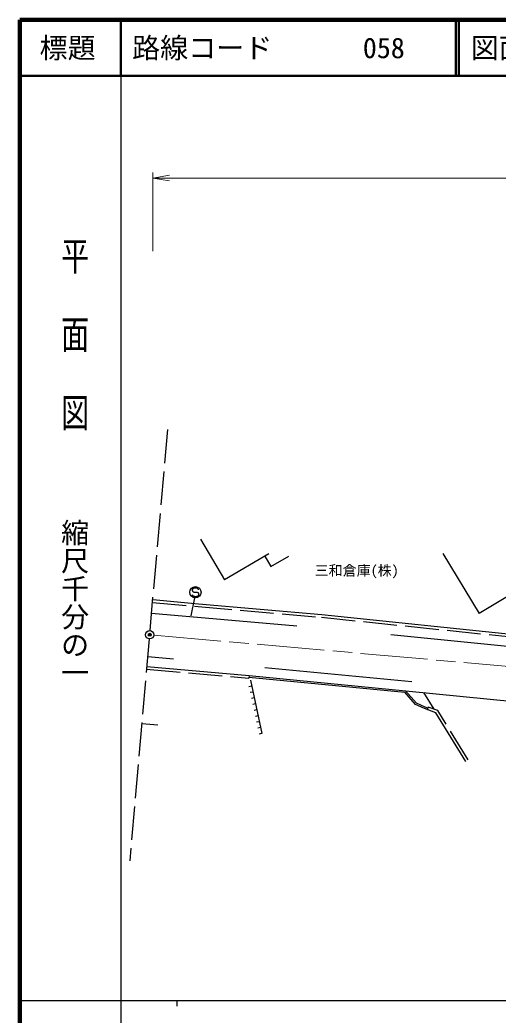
# Model space of a CAD drawing. Units: millimetres, scale not verified. Extents: x 40000 to 680000, y 20000 to 380000.
# Drawn here: x 40000 to 125255, y 202409 to 380000 of the extents above; entities that cross this region are included whole.
import ezdxf
from ezdxf.enums import TextEntityAlignment as Align

# ---------------------------------------------------------------- set-up
doc = ezdxf.new("R2010")
doc.units = ezdxf.units.MM
doc.header["$LTSCALE"] = 1000
doc.header["$PDMODE"] = 32
doc.header["$PDSIZE"] = 500
doc.linetypes.add('CHAIN', pattern=[18.5, 12, -1.5, 3.5, -1.5])
doc.linetypes.add('DASHED', pattern=[7.5, 6, -1.5])
for name, color, linetype, lineweight in [('M-BGD', 7, 'Continuous', 25), ('M-BGD-EXST', 7, 'Continuous', 25), ('M-BMK', 2, 'CHAIN', 13), ('M-BMK-SRVR', 3, 'Continuous', 25), ('M-STR-HTXT', 7, 'Continuous', 13), ('M-TTL', 2, 'Continuous', 140), ('M-TTL-BAND', 7, 'Continuous', 25), ('M-TTL-LINE', 7, 'Continuous', 50)]:
    doc.layers.add(name, color=color, linetype=linetype, lineweight=lineweight)
for name, color, linetype in [('M-BMK-HTXT', 7, 'Continuous'), ('M-OTRS', 6, 'Continuous'), ('M-TTL-TXT', 7, 'Continuous')]:
    doc.layers.add(name, color=color, linetype=linetype)
doc.styles.add('@ＭＳ ゴシック', font='')
doc.styles.add('ＭＳ ゴシック', font='')
doc.styles.get('@ＭＳ ゴシック').set_extended_font_data('@MS Gothic')
doc.styles.get('ＭＳ ゴシック').set_extended_font_data('MS Gothic')

# ---------------------------------------------------------------- blocks, each defined once
blk = doc.blocks.new('open_arrow')
at = {"color": 0, "linetype": 'Continuous', "lineweight": -2}
blk.add_lwpolyline([(7.5, 1.25), (0, 0), (7.5, -1.25)], dxfattribs=at)

msp = doc.modelspace()

# ---------------------------------------------------------------- linework, layer by layer
at = {"layer": 'M-BGD', "linetype": 'DASHED'}
for p, q in [((63199, 271029), (66393, 307185)), ((83674, 284300), (84766, 282449)), ((84766, 282449), (87943, 284324)), ((63643, 276056), (71784, 275299)), ((71784, 275299), (93797, 273412)), ((93797, 273412), (134205, 269220)), ((63067, 269535), (59568, 229926)), ((62589, 264129), (80828, 262541)), ((112816, 257375), (112641, 256907)), ((114522, 256736), (112816, 257375)), ((119932, 247935), (114522, 256736))]:
    msp.add_line(p, q, dxfattribs=at)
at = {"layer": 'M-BGD'}
for p, q in [((72202, 287316), (76486, 280057)), ((84374, 284713), (76486, 280057)), ((115428, 284781), (121899, 274075)), ((132692, 280599), (121899, 274075)), ((63687, 276554), (71828, 275797)), ((71828, 275797), (93844, 273910)), ((63474, 274146), (89392, 271856)), ((93844, 273910), (134255, 269718)), ((106133, 270310), (137289, 267195)), ((62633, 264628), (80871, 263039)), ((67392, 265945), (62783, 266323)), ((80871, 263039), (80828, 262541)), ((80871, 263039), (108821, 260287)), ((109882, 261872), (83683, 264404)), ((81323, 261115), (80835, 261009)), ((80842, 262740), (108614, 260006)), ((81094, 262174), (83154, 252644)), ((81552, 260056), (81063, 259950)), ((110543, 257809), (108614, 260006)), ((110726, 258056), (108761, 260293)), ((108821, 260287), (128638, 258286)), ((111954, 259971), (113805, 257005)), ((81781, 258997), (81292, 258892)), ((82010, 257939), (81521, 257833)), ((112123, 257101), (110543, 257809)), ((112246, 257375), (110726, 258056)), ((82239, 256880), (81750, 256774)), ((82468, 255821), (81979, 255715)), ((114186, 256328), (112123, 257101)), ((112746, 257188), (112228, 257382)), ((119506, 247673), (114186, 256328)), ((64565, 254131), (61727, 254366)), ((82697, 254762), (82208, 254656)), ((82925, 253703), (82437, 253598)), ((83154, 252644), (82666, 252539))]:
    msp.add_line(p, q, dxfattribs=at)
at = {"layer": 'M-BGD-EXST'}
msp.add_line((70516, 273641), (71209, 276868), dxfattribs=at)
for points in [[(70780, 277323), (70765, 277346), (70752, 277369), (70741, 277394), (70737, 277408), (70734, 277421)], [(71031, 277900), (71056, 277895), (71081, 277890), (71107, 277886), (71132, 277881), (71157, 277877), (71183, 277873), (71208, 277870), (71234, 277867), (71259, 277865), (71285, 277864), (71306, 277863), (71327, 277863), (71348, 277863), (71369, 277863), (71391, 277863), (71412, 277864), (71433, 277864), (71454, 277864), (71475, 277864), (71496, 277864), (71508, 277863), (71520, 277863), (71531, 277862), (71543, 277862), (71555, 277861), (71566, 277860), (71578, 277858), (71590, 277857), (71601, 277855), (71613, 277853), (71627, 277851), (71641, 277848), (71654, 277845), (71668, 277842), (71682, 277838), (71694, 277834), (71706, 277829), (71717, 277825), (71729, 277820), (71741, 277814), (71752, 277809), (71769, 277799), (71786, 277789), (71806, 277772), (71822, 277756)]]:
    msp.add_lwpolyline(points, dxfattribs=at)
msp.add_circle((71297, 277864), 1000, dxfattribs=at)
for centre, radius, start, end in [((71006, 278243), 298, 172.36814, 193.72008), ((70997, 278236), 290, 150.0708, 170.82171), ((71006, 278243), 298, 193.7824, 222.17001), ((71171, 278134), 491, 135.15085, 149.93667), ((71134, 277599), 449, 217.94831, 228.20445), ((71115, 278343), 445, 222.25697, 242.81644), ((71072, 278241), 347, 114.63796, 136.08554), ((71142, 277619), 470, 229.12381, 248.26742), ((71207, 278526), 650, 242.95506, 254.28289), ((71173, 278018), 591, 100.05395, 114.52623), ((71237, 277860), 728, 248.31346, 261.14941), ((71263, 277525), 1092, 90.54544, 100.1869), ((71312, 278352), 1226, 261.2217, 270.98278), ((71282, 277361), 1257, 82.47698, 91.3279), ((71330, 278398), 1272, 270.15164, 279.41634), ((71356, 277904), 709, 69.27414, 82.6429), ((71420, 277849), 715, 279.49367, 291.46503), ((71459, 278175), 419, 50.33996, 69.2792), ((71525, 277582), 428, 291.45807, 309.06252), ((71465, 278193), 401, 40.39427, 49.36849), ((71384, 278103), 521, 31.07407, 42.21432), ((71576, 277514), 344, 309.52638, 337.1503), ((71571, 277518), 346, 0.82024, 42.03911), ((71670, 278275), 188, 15.48494, 31.07407), ((71752, 278302), 101, 353.24514, 12.74605), ((71569, 277510), 349, 338.2637, 2.05452)]:
    msp.add_arc(centre, radius, start, end, dxfattribs=at)
at = {"layer": 'M-BMK'}
msp.add_line((63887, 270215), (162004, 261548), dxfattribs=at)
at = {"layer": 'M-BMK-SRVR'}
msp.add_circle((63137, 270286), 750, dxfattribs=at)
msp.add_point((63137, 270286), dxfattribs=at)
at = {"layer": 'M-OTRS'}
msp.add_point((63140, 270281), dxfattribs=at)
at = {"layer": 'M-STR-HTXT'}
for p, q in [((63687, 338755), (63687, 352784)), ((63687, 351784), (236059, 351784))]:
    msp.add_line(p, q, dxfattribs=at)
at = {"layer": 'M-TTL'}
for p, q in [((40000, 380000), (40000, 20000)), ((680000, 380000), (40000, 380000))]:
    msp.add_line(p, q, dxfattribs=at)
at = {"layer": 'M-TTL-BAND'}
for p, q in [((58000, 370000), (58000, 20000)), ((40000, 205000), (579000, 205000)), ((68000, 205000), (68000, 204000))]:
    msp.add_line(p, q, dxfattribs=at)
at = {"layer": 'M-TTL-LINE'}
for p, q in [((58000, 380000), (58000, 370000)), ((117750, 380000), (117750, 370000)), ((118250, 380000), (118250, 370000)), ((40000, 370000), (680000, 370000))]:
    msp.add_line(p, q, dxfattribs=at)

# ---------------------------------------------------------------- block references
at = {"layer": 'M-STR-HTXT', "xscale": 400, "yscale": 400}
msp.add_blockref('open_arrow', (63687, 351784), dxfattribs=at)

# ---------------------------------------------------------------- texts
at = {"layer": 'M-BMK-HTXT', "style": 'ＭＳ ゴシック'}
msp.add_text('三和倉庫(株)', height=1833, dxfattribs=at).set_placement((100040, 280281), align=Align.BOTTOM_CENTER)
at = {"layer": 'M-TTL-BAND', "style": '@ＭＳ ゴシック', "width": 1.4}
msp.add_text('平  面  図', height=3666, rotation=270, dxfattribs=at).set_placement((49777, 306475), align=Align.MIDDLE_RIGHT)
at = {"layer": 'M-TTL-BAND', "style": '@ＭＳ ゴシック'}
msp.add_text('縮尺千分の一', height=3666, rotation=270, dxfattribs=at).set_placement((49777, 261030), align=Align.MIDDLE_RIGHT)
at = {"layer": 'M-TTL-TXT', "style": 'ＭＳ ゴシック'}
msp.add_text('標題', height=3666, dxfattribs=at).set_placement((48500, 375000), align=Align.MIDDLE_CENTER)
for s, p in [('路線コード', (60000, 375000)), ('058', (101142, 375000)), ('図面コード', (120380, 375000))]:
    msp.add_text(s, height=3666, dxfattribs=at).set_placement(p, align=Align.MIDDLE_LEFT)

doc.saveas('drawing.dxf')
